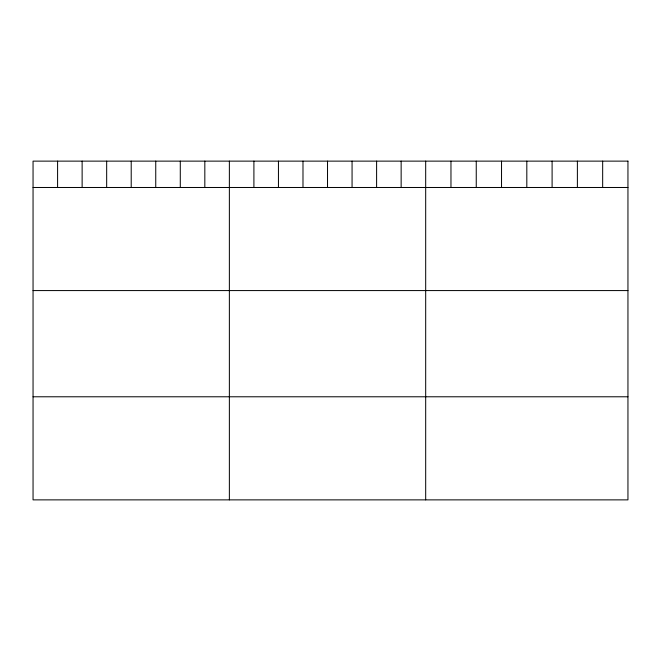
<?xml version="1.0" encoding="UTF-8"?>
<svg xmlns="http://www.w3.org/2000/svg" width="661" height="661" viewBox="0 0 661 661"><rect width="100%" height="100%" fill="white"/><g stroke="black" fill="none" stroke-linecap="round" stroke-linejoin="round"><path stroke-width="0.99" d="M33.05 187.484L627.95 187.484M33.05 290.576L627.95 290.576M33.05 396.782L627.95 396.782M602.667 161.127L602.667 187.484M577.384 161.127L577.384 187.484M552.1 161.127L552.1 187.484M526.817 161.127L526.817 187.484M501.534 161.127L501.534 187.484M476.25 161.127L476.25 187.484M450.967 161.127L450.967 187.484M425.684 161.127L425.684 499.873M401.144 161.127L401.144 187.484M376.605 161.127L376.605 187.484M352.065 161.127L352.065 187.484M327.526 161.127L327.526 187.484M302.986 161.127L302.986 187.484M278.446 161.127L278.446 187.484M253.907 161.127L253.907 187.484M229.367 161.127L229.367 499.873M204.827 161.127L204.827 187.484M180.288 161.127L180.288 187.484M155.748 161.127L155.748 187.484M131.209 161.127L131.209 187.484M106.669 161.127L106.669 187.484M82.129 161.127L82.129 187.484M57.59 161.127L57.59 187.484M627.95 161.127L33.05 161.127L33.05 499.873L627.95 499.873L627.95 161.127"/></g></svg>
